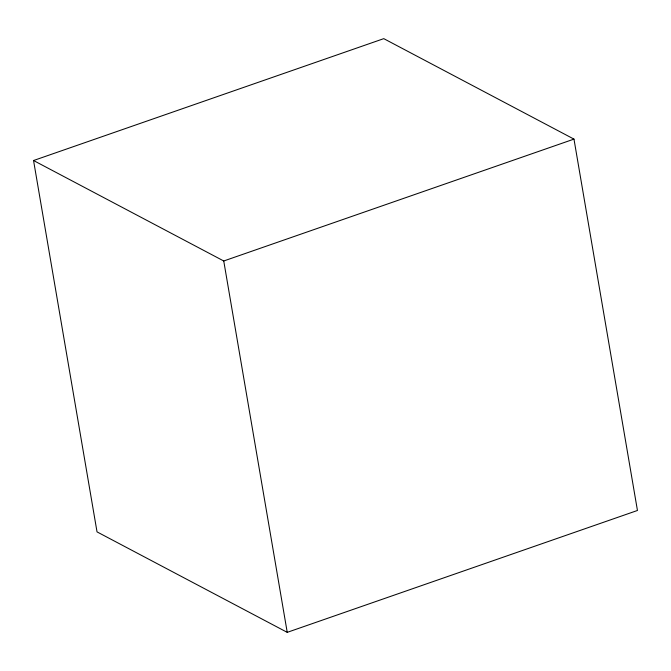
<?xml version="1.0" encoding="UTF-8"?>
<svg xmlns="http://www.w3.org/2000/svg" width="671" height="671" viewBox="0 0 671 671"><rect width="100%" height="100%" fill="white"/><g stroke="black" fill="none" stroke-linecap="round" stroke-linejoin="round"><path stroke-width="1.01" d="M33.55 160.52L383.77 38.65L573.973 139.115L637.45 510.48L287.23 632.35L97.027 531.885L33.55 160.52L223.745 260.985L573.973 139.115M223.745 260.985L287.23 632.35"/></g></svg>
